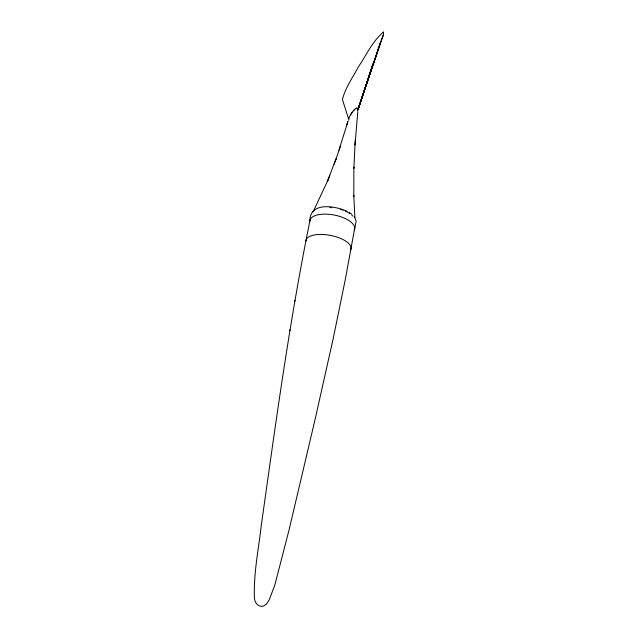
<?xml version="1.0" encoding="UTF-8"?>
<svg xmlns="http://www.w3.org/2000/svg" width="638" height="638" viewBox="0 0 638 638"><rect width="100%" height="100%" fill="white"/><g stroke="black" fill="none" stroke-linecap="round" stroke-linejoin="round"><path stroke-width="0.96" d="M357.79 111.857L355.071 144.013L353.859 168.233L353.891 167.076L353.803 196.528L353.771 195.244L354.895 217.542M355.422 139.22L354.991 144.986L355.071 144.013M310.1 219.895C289.477 320.962 275.704 423.233 261.301 525.313C258.589 549.174 253.589 573.028 254.395 597.128C254.339 602.264 257.832 607.472 263.542 606.1L266.437 604.058L269.188 599.903L274.787 585.166L288.942 530.393L314.845 420.466L333.283 338.212L345.389 279.069L354.616 228.659M289.907 330.691L290.059 329.79M294.82 301.303L294.995 300.291M354.72 229.042L356.116 221.043L354.385 216.745M309.877 220.461C310.148 201.512 335.716 205.978 347.112 211.353M357.575 110.972L372.44 65.459M347.224 123.884L347.016 124.609L347.941 121.395L337.462 155.01L327.39 181.463L329.822 175.498M353.468 110.725C354.257 109.664 357.743 106.243 358.038 109.146L380.79 41.43L357.966 109.68L383.255 35.273L383.582 31.9C372.576 41.095 366.244 55.227 358.277 67.062C352.678 77.637 345.246 87.821 342.446 99.56L348.547 118.748M357.806 110.286L373.709 61.607M340.317 146.525L340.652 145.504L339.113 150.145M335.684 160.09L336.09 158.958L334.152 164.245M383.255 35.273L381.109 40.489M327.884 180.259L313.091 211.88M352.24 112.176L349.305 117.049L348.715 120.279M350.557 114.657L351.083 113.835M351.642 113.006L353.476 110.685M354.09 110.063L354.696 109.481M355.829 108.572L356.339 108.269M329.878 207.557L331.776 207.677M349.807 213.531L347.782 212.31A20.727 9.155 10.8 0 0 345.501 211.178M349.393 212.59L351.386 213.913M351.546 214.831L352.958 216.178M305.929 241.06A22.904 9.434 10.7 0 1 330.644 235.438A22.904 9.434 10.7 0 1 350.693 249.849M309.877 221.163A22.705 9.833 10.7 0 1 334.479 215.086A22.705 9.833 10.7 0 1 354.257 229.903M340.325 209.304A20.727 9.155 10.8 0 1 342.997 210.173"/></g></svg>
